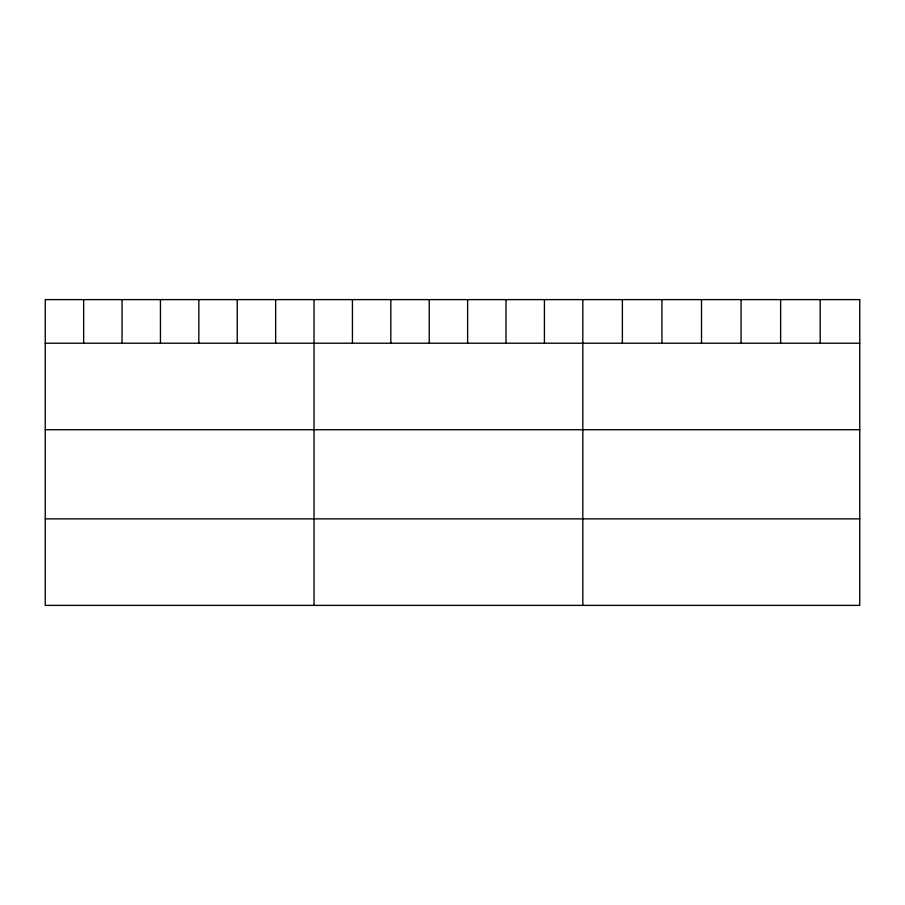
<?xml version="1.0" encoding="UTF-8"?>
<svg xmlns="http://www.w3.org/2000/svg" width="905" height="905" viewBox="0 0 905 905"><rect width="100%" height="100%" fill="white"/><g stroke="black" fill="none" stroke-linecap="round" stroke-linejoin="round"><path stroke-width="1.36" d="M45.25 343.21L859.75 343.21M45.25 429.728L859.75 429.728M45.25 518.87L859.75 518.87M820.19 299.612L820.19 343.21M780.63 299.612L780.63 343.21M741.071 299.612L741.071 343.21M701.499 299.612L701.499 343.21M661.94 299.612L661.94 343.21M622.38 299.612L622.38 343.21M582.82 299.612L582.82 605.388M544.425 299.612L544.425 343.21M506.019 299.612L506.019 343.21M467.625 299.612L467.625 343.21M429.23 299.612L429.23 343.21M390.836 299.612L390.836 343.21M352.43 299.612L352.43 343.21M314.035 299.612L314.035 605.388M275.64 299.612L275.64 343.21M237.234 299.612L237.234 343.21M198.84 299.612L198.84 343.21M160.445 299.612L160.445 343.21M122.051 299.612L122.051 343.21M83.645 299.612L83.645 343.21M859.75 299.612L45.25 299.612L45.25 605.388L859.75 605.388L859.75 299.612"/></g></svg>
